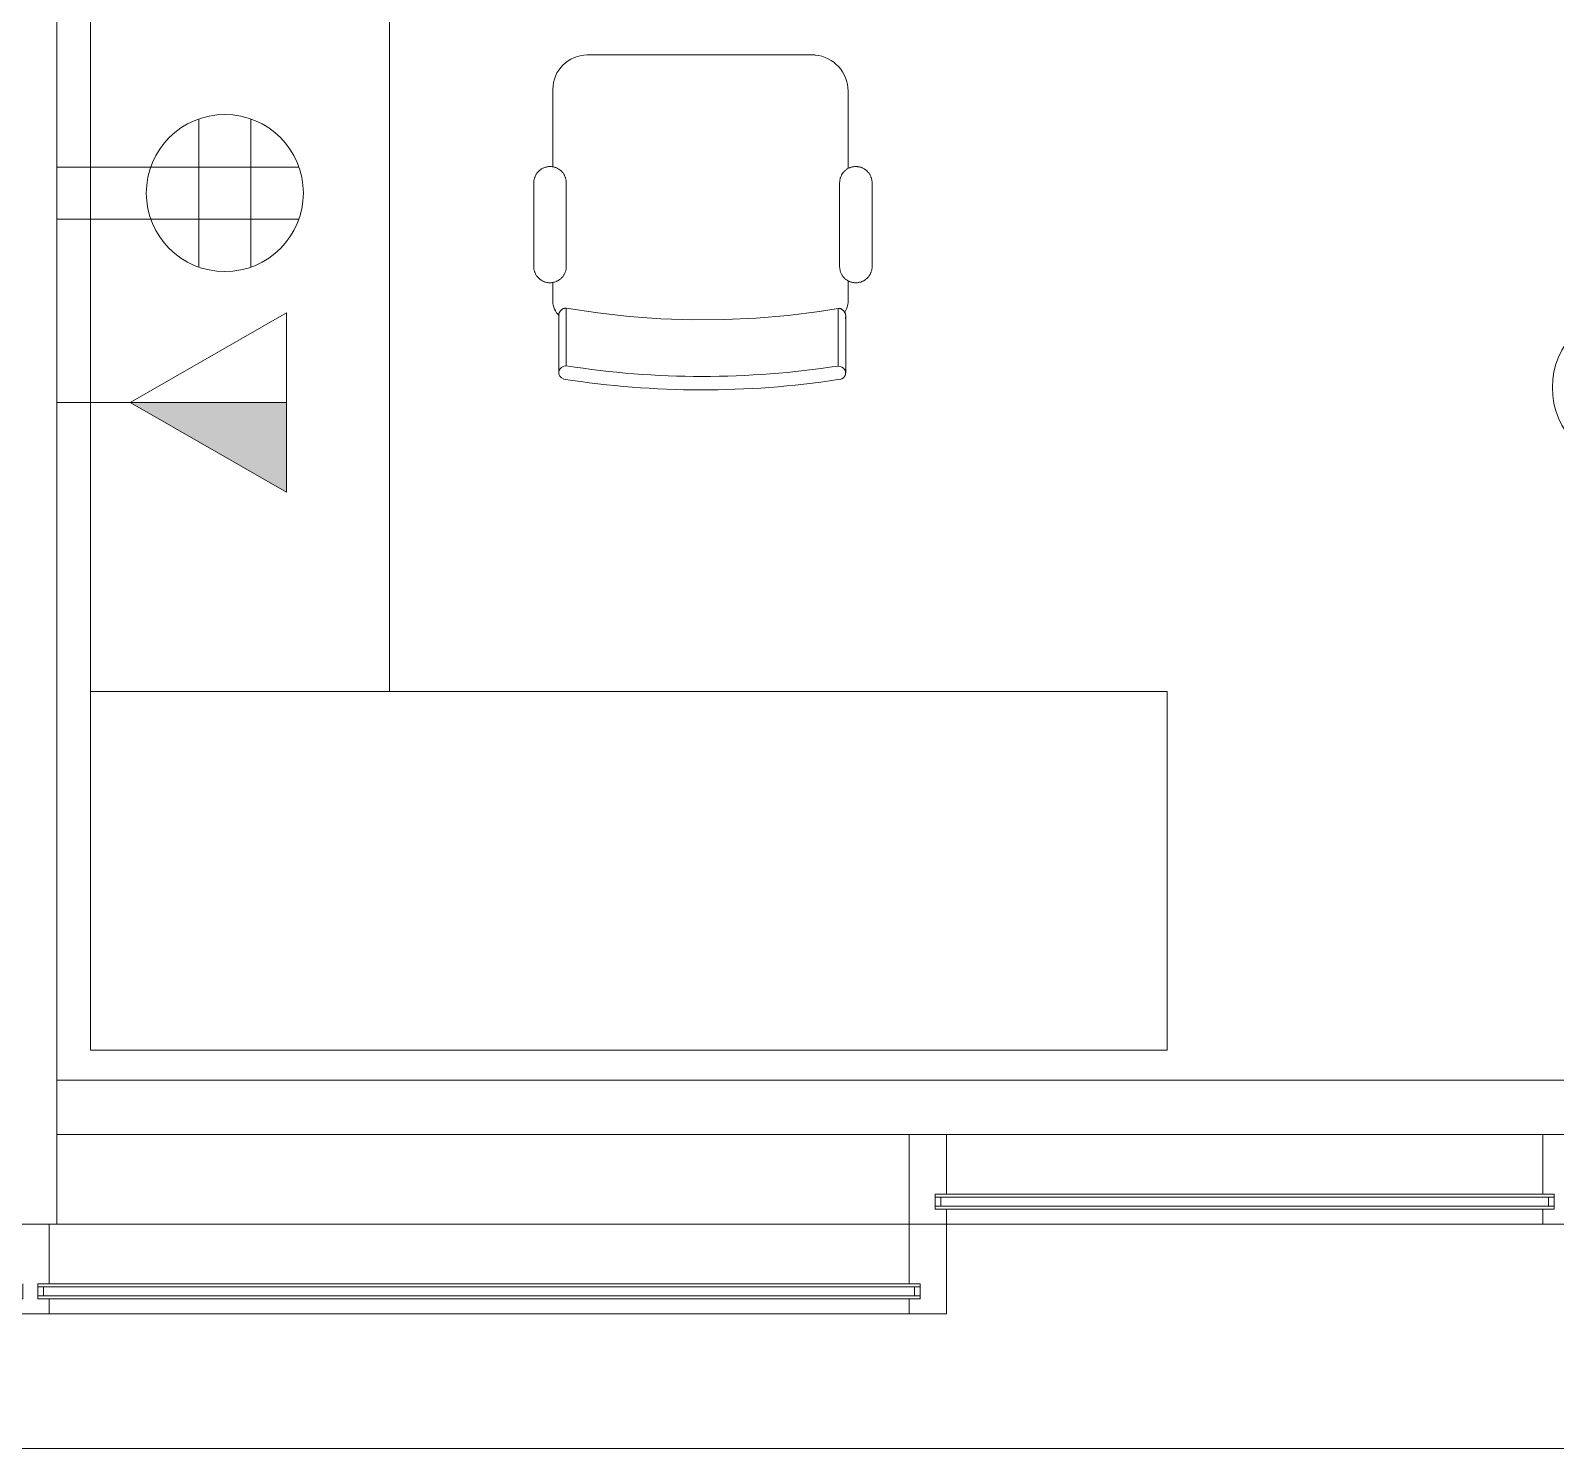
# Model space of a CAD drawing. Header units: inches. Extents: x 1 to 4637, y -664 to 702.
# Drawn here: x 1228 to 1330, y -663.6 to -568.8 of the extents above; entities that cross this region are included whole.
import ezdxf

# ---------------------------------------------------------------- set-up
doc = ezdxf.new("R2010")
doc.units = ezdxf.units.IN
doc.header["$MEASUREMENT"] = 0
for name, color, linetype, lineweight in [('A-ANNO-NOTE', 131, 'Continuous', 20), ('B-BASE', 7, 'Continuous', 9), ('I-FURN', 30, 'Continuous', 9), ('I-WALL', 2, 'Continuous', 9), ('NABCA_dwg', 8, 'Continuous', 9), ('NB-WIND-EXT', 7, 'Continuous', 9), ('NB-WIND-MULL', 7, 'Continuous', 9), ('NB-WIND-SILL', 7, 'Continuous', 9)]:
    doc.layers.add(name, color=color, linetype=linetype, lineweight=lineweight)

# ---------------------------------------------------------------- blocks, each defined once
blk = doc.blocks.new('Desk - Group 3 - No Side Chairs-V17-New Construction - Tel_Data_Elec Plan')
at = {"layer": 'I-FURN'}
for p, q in [((0, 0), (0, -48)), ((20, -48), (20, 0)), ((48.47, -5.45), (33.22, -5.45)), ((30.92, -7.75), (30.92, -12.93)), ((50.66, -13.04), (50.66, -7.86)), ((29.65, -13.99), (29.65, -19.6)), ((31.81, -19.6), (31.81, -13.99)), ((50.09, -13.99), (50.09, -19.6)), ((52.26, -19.6), (52.26, -13.99)), ((30.92, -20.66), (30.92, -21.91)), ((50.66, -21.91), (50.66, -20.54)), ((31.82, -22.37), (31.82, -26.24)), ((49.99, -26.25), (49.99, -22.39)), ((72, -48), (0, -48)), ((0, -48), (0, -72)), ((0, -48), (20, -48)), ((72, -72), (72, -48)), ((0, -72), (72, -72))]:
    blk.add_line(p, q, dxfattribs=at)
at = {"layer": 'I-FURN', "flags": 128}
for points in [[(31.81, -13.99), (31.81, -13.95), (31.81, -13.9), (31.81, -13.86), (31.8, -13.82), (31.79, -13.78), (31.78, -13.73), (31.77, -13.69), (31.76, -13.65), (31.74, -13.61), (31.73, -13.57), (31.71, -13.53), (31.69, -13.49), (31.67, -13.45), (31.65, -13.42), (31.63, -13.38), (31.6, -13.34), (31.57, -13.31), (31.55, -13.28), (31.52, -13.24), (31.49, -13.21), (31.45, -13.18), (31.42, -13.16), (31.39, -13.13), (31.35, -13.1), (31.32, -13.08), (31.28, -13.06), (31.24, -13.04), (31.2, -13.02), (31.16, -13), (31.12, -12.98), (31.08, -12.97), (31.04, -12.95), (31, -12.94), (30.96, -12.93), (30.92, -12.92), (30.87, -12.92), (30.83, -12.91), (30.79, -12.91), (30.74, -12.91), (30.7, -12.91), (30.66, -12.91), (30.61, -12.91), (30.57, -12.92), (30.53, -12.93), (30.49, -12.94), (30.44, -12.95), (30.4, -12.96), (30.36, -12.97), (30.32, -12.99), (30.28, -13.01), (30.24, -13.02), (30.2, -13.05), (30.17, -13.07), (30.13, -13.09), (30.1, -13.12), (30.06, -13.14), (30.03, -13.17), (30, -13.2), (29.96, -13.23), (29.93, -13.26), (29.91, -13.29), (29.88, -13.33), (29.85, -13.36), (29.83, -13.4), (29.8, -13.43), (29.78, -13.47), (29.76, -13.51), (29.74, -13.55), (29.73, -13.59), (29.71, -13.63), (29.7, -13.67), (29.69, -13.71), (29.68, -13.75), (29.67, -13.79), (29.66, -13.84), (29.66, -13.88), (29.65, -13.92), (29.65, -13.97), (29.65, -13.99)], [(52.26, -13.99), (52.26, -13.95), (52.26, -13.9), (52.25, -13.86), (52.25, -13.82), (52.24, -13.77), (52.23, -13.73), (52.22, -13.69), (52.21, -13.65), (52.19, -13.61), (52.18, -13.57), (52.16, -13.53), (52.14, -13.49), (52.12, -13.45), (52.1, -13.41), (52.07, -13.38), (52.05, -13.34), (52.02, -13.31), (51.99, -13.28), (51.96, -13.24), (51.93, -13.21), (51.9, -13.18), (51.87, -13.15), (51.83, -13.13), (51.8, -13.1), (51.76, -13.08), (51.73, -13.06), (51.69, -13.03), (51.65, -13.01), (51.61, -13), (51.57, -12.98), (51.53, -12.96), (51.49, -12.95), (51.45, -12.94), (51.4, -12.93), (51.36, -12.92), (51.32, -12.92), (51.28, -12.91), (51.23, -12.91), (51.19, -12.91), (51.15, -12.91), (51.1, -12.91), (51.06, -12.91), (51.02, -12.92), (50.97, -12.93), (50.93, -12.93), (50.89, -12.95), (50.85, -12.96), (50.81, -12.97), (50.77, -12.99), (50.73, -13), (50.69, -13.02), (50.65, -13.04), (50.61, -13.07), (50.58, -13.09), (50.54, -13.11), (50.51, -13.14), (50.47, -13.17), (50.44, -13.2), (50.41, -13.23), (50.38, -13.26), (50.35, -13.29), (50.32, -13.32), (50.3, -13.36), (50.27, -13.39), (50.25, -13.43), (50.23, -13.47), (50.21, -13.51), (50.19, -13.55), (50.17, -13.59), (50.16, -13.63), (50.14, -13.67), (50.13, -13.71), (50.12, -13.75), (50.11, -13.79), (50.1, -13.84), (50.1, -13.88), (50.1, -13.92), (50.09, -13.97), (50.09, -13.99)], [(29.65, -19.6), (29.65, -19.64), (29.65, -19.68), (29.66, -19.73), (29.66, -19.77), (29.67, -19.81), (29.68, -19.86), (29.69, -19.9), (29.7, -19.94), (29.72, -19.98), (29.74, -20.02), (29.75, -20.06), (29.77, -20.1), (29.79, -20.14), (29.82, -20.17), (29.84, -20.21), (29.86, -20.24), (29.89, -20.28), (29.92, -20.31), (29.95, -20.34), (29.98, -20.37), (30.01, -20.4), (30.04, -20.43), (30.08, -20.46), (30.11, -20.48), (30.15, -20.51), (30.18, -20.53), (30.22, -20.55), (30.26, -20.57), (30.3, -20.59), (30.34, -20.61), (30.38, -20.62), (30.42, -20.64), (30.46, -20.65), (30.51, -20.66), (30.55, -20.66), (30.59, -20.67), (30.63, -20.68), (30.68, -20.68), (30.72, -20.68), (30.76, -20.68), (30.81, -20.68), (30.85, -20.67), (30.89, -20.67), (30.94, -20.66), (30.98, -20.65), (31.02, -20.64), (31.06, -20.63), (31.1, -20.62), (31.14, -20.6), (31.18, -20.58), (31.22, -20.56), (31.26, -20.54), (31.3, -20.52), (31.33, -20.5), (31.37, -20.47), (31.4, -20.45), (31.44, -20.42), (31.47, -20.39), (31.5, -20.36), (31.53, -20.33), (31.56, -20.3), (31.59, -20.26), (31.61, -20.23), (31.64, -20.19), (31.66, -20.16), (31.68, -20.12), (31.7, -20.08), (31.72, -20.04), (31.74, -20), (31.75, -19.96), (31.77, -19.92), (31.78, -19.88), (31.79, -19.84), (31.8, -19.79), (31.8, -19.75), (31.81, -19.71), (31.81, -19.66), (31.81, -19.62), (31.81, -19.6)], [(50.09, -19.6), (50.09, -19.64), (50.1, -19.69), (50.1, -19.73), (50.11, -19.77), (50.12, -19.81), (50.12, -19.86), (50.14, -19.9), (50.15, -19.94), (50.16, -19.98), (50.18, -20.02), (50.2, -20.06), (50.22, -20.1), (50.24, -20.14), (50.26, -20.17), (50.28, -20.21), (50.31, -20.25), (50.33, -20.28), (50.36, -20.31), (50.39, -20.35), (50.42, -20.38), (50.45, -20.41), (50.49, -20.43), (50.52, -20.46), (50.56, -20.49), (50.59, -20.51), (50.63, -20.53), (50.67, -20.55), (50.71, -20.57), (50.74, -20.59), (50.78, -20.61), (50.83, -20.62), (50.87, -20.64), (50.91, -20.65), (50.95, -20.66), (50.99, -20.67), (51.04, -20.67), (51.08, -20.68), (51.12, -20.68), (51.17, -20.68), (51.21, -20.68), (51.25, -20.68), (51.3, -20.68), (51.34, -20.67), (51.38, -20.66), (51.42, -20.65), (51.47, -20.64), (51.51, -20.63), (51.55, -20.62), (51.59, -20.6), (51.63, -20.58), (51.67, -20.57), (51.71, -20.54), (51.74, -20.52), (51.78, -20.5), (51.82, -20.47), (51.85, -20.45), (51.88, -20.42), (51.92, -20.39), (51.95, -20.36), (51.98, -20.33), (52.01, -20.3), (52.03, -20.26), (52.06, -20.23), (52.08, -20.19), (52.11, -20.16), (52.13, -20.12), (52.15, -20.08), (52.17, -20.04), (52.18, -20), (52.2, -19.96), (52.21, -19.92), (52.22, -19.88), (52.24, -19.84), (52.24, -19.79), (52.25, -19.75), (52.26, -19.71), (52.26, -19.67), (52.26, -19.62), (52.26, -19.6)], [(31.31, -22.88), (31.31, -22.86), (31.31, -22.84), (31.32, -22.82), (31.32, -22.8), (31.32, -22.78), (31.33, -22.76), (31.33, -22.74), (31.34, -22.72), (31.35, -22.7), (31.35, -22.68), (31.36, -22.66), (31.37, -22.64), (31.38, -22.63), (31.39, -22.61), (31.4, -22.59), (31.41, -22.58), (31.43, -22.56), (31.44, -22.54), (31.45, -22.53), (31.47, -22.51), (31.48, -22.5), (31.5, -22.49), (31.51, -22.48), (31.53, -22.46), (31.55, -22.45), (31.56, -22.44), (31.58, -22.43), (31.6, -22.42), (31.62, -22.41), (31.64, -22.41), (31.66, -22.4), (31.67, -22.39), (31.69, -22.39), (31.71, -22.38), (31.73, -22.38), (31.75, -22.38), (31.77, -22.37), (31.79, -22.37), (31.81, -22.37), (31.82, -22.37)], [(31.82, -22.37), (33.92, -22.69), (36.03, -22.93), (38.15, -23.09), (40.27, -23.16), (42.39, -23.14), (44.51, -23.04), (46.63, -22.86), (48.74, -22.59), (49.99, -22.39)], [(49.99, -22.39), (50.01, -22.39), (50.03, -22.39), (50.05, -22.39), (50.07, -22.4), (50.09, -22.4), (50.11, -22.4), (50.13, -22.41), (50.15, -22.41), (50.17, -22.42), (50.19, -22.43), (50.21, -22.44), (50.22, -22.45), (50.24, -22.46), (50.26, -22.47), (50.28, -22.48), (50.29, -22.49), (50.31, -22.5), (50.32, -22.51), (50.34, -22.53), (50.35, -22.54), (50.37, -22.56), (50.38, -22.57), (50.39, -22.59), (50.41, -22.6), (50.42, -22.62), (50.43, -22.64), (50.44, -22.66), (50.45, -22.67), (50.46, -22.69), (50.46, -22.71), (50.47, -22.73), (50.48, -22.75), (50.48, -22.77), (50.49, -22.79), (50.49, -22.81), (50.49, -22.83), (50.5, -22.85), (50.5, -22.87), (50.5, -22.89), (50.5, -22.9)], [(31.31, -23.08), (31.31, -22.95), (31.31, -22.89), (31.31, -22.88)], [(31.31, -22.88), (31.31, -22.91), (31.31, -23), (31.31, -23.15), (31.31, -23.36), (31.31, -23.63), (31.31, -23.97), (31.31, -24.36), (31.31, -24.8), (31.31, -25.31), (31.31, -25.87), (31.31, -26.49), (31.31, -26.69)], [(50.5, -26.71), (50.5, -26.07), (50.5, -25.49), (50.5, -24.97), (50.5, -24.5), (50.5, -24.1), (50.5, -23.75), (50.5, -23.46), (50.5, -23.23), (50.5, -23.06), (50.5, -22.95), (50.5, -22.9), (50.5, -22.9)], [(50.5, -22.9), (50.5, -22.93), (50.5, -23.02), (50.5, -23.1)]]:
    blk.add_lwpolyline(points, dxfattribs=at)
at = {"layer": 'I-FURN'}
for centre, radius, start, end in [((33.22, -7.75), 2.3, 90, 180), ((48.24, -7.86), 2.42, 0, 84.6807), ((32.24, -21.91), 1.32, 180, 227.8127), ((49.34, -21.91), 1.32, 324.2773, 0)]:
    blk.add_arc(centre, radius, start, end, dxfattribs=at)
for centre, major_axis, ratio, start_param, end_param in [((31.82, -23.08), (0.507, 0), 0.99468, 3.097536, 3.287158), ((49.99, -23.1), (0.507, 0), 0.99468, 0, 0.261799), ((31.82, -26.69), (-0.507, 0), 0.899459, 4.712389, 7.511412), ((40.95, 20.81), (53.09, 0), 0.899459, 4.539475, 4.883411), ((49.99, -26.71), (-0.507, 0), 0.899459, 1.570796, 4.712389), ((40.95, 20.81), (54.09, 0), 0.899459, 4.539505, 4.880219)]:
    blk.add_ellipse(centre, major_axis=major_axis, ratio=ratio, start_param=start_param, end_param=end_param, dxfattribs=at)
blk = doc.blocks.new('NABCA_dwg_MA-2900-8th-120718_dwg-2391440-New Construction - Test Fit Plan-2421454-New Construction - Tel_Data_Elec Plan')
at = {"layer": 'B-BASE', "flags": 128}
blk.add_lwpolyline([(-5935.21, -3896.6), (-5935.21, -3904.1), (-8374.21, -3904.1), (-8374.21, -2881.08), (-8378.21, -2881.08), (-8378.21, -2538.1), (-5818.21, -2538.1), (-5818.21, -2548.1)], dxfattribs=at)
at = {"layer": 'NB-WIND-EXT'}
for p, q in [((-8112.71, -3887.3), (-8071.34, -3887.3)), ((-8112.34, -3887.3), (-8112.34, -3887.9)), ((-8111.96, -3887.1), (-8071.34, -3887.1)), ((-8071.71, -3887.9), (-8071.71, -3887.3)), ((-8112.71, -3887.9), (-8071.34, -3887.9)), ((-8111.96, -3888.1), (-8071.34, -3888.1)), ((-8172.71, -3893.1), (-8114.46, -3893.1)), ((-8172.71, -3893.3), (-8113.71, -3893.3)), ((-8172.71, -3893.9), (-8113.71, -3893.9)), ((-8172.34, -3893.3), (-8172.34, -3893.9)), ((-8114.09, -3893.3), (-8114.09, -3893.9)), ((-8172.71, -3894.1), (-8114.46, -3894.1))]:
    blk.add_line(p, q, dxfattribs=at)
at = {"layer": 'NB-WIND-MULL', "flags": 128}
for points in [[(-8114.46, -3883.1), (-8114.46, -3889.1), (-8111.96, -3889.1), (-8111.96, -3888.1), (-8112.71, -3888.1), (-8112.71, -3887.1), (-8111.96, -3887.1), (-8111.96, -3883.1)], [(-8173.71, -3893.1), (-8173.71, -3894.1), (-8174.46, -3894.1), (-8174.46, -3895.1), (-8171.96, -3895.1), (-8171.96, -3894.1), (-8172.71, -3894.1), (-8172.71, -3893.1), (-8171.96, -3893.1), (-8171.96, -3889.1)]]:
    blk.add_lwpolyline(points, dxfattribs=at)
for points in [[(-8072.09, -3889.1), (-8072.09, -3888.1), (-8071.34, -3888.1), (-8071.34, -3887.1), (-8072.09, -3887.1), (-8072.09, -3883.1), (-8069.59, -3883.1), (-8069.59, -3889.1)], [(-8114.46, -3895.1), (-8114.46, -3894.1), (-8113.71, -3894.1), (-8113.71, -3893.1), (-8114.46, -3893.1), (-8114.46, -3889.1), (-8111.96, -3889.1), (-8111.96, -3895.1)]]:
    blk.add_lwpolyline(points, close=True, dxfattribs=at)
at = {"layer": 'NB-WIND-SILL'}
for p, q in [((-8171.46, -3883.1), (-8069.59, -3883.1)), ((-8171.46, -3889.1), (-8114.46, -3889.1)), ((-8111.96, -3889.1), (-8072.09, -3889.1)), ((-8171.97, -3895.1), (-8114.46, -3895.1))]:
    blk.add_line(p, q, dxfattribs=at)
at = {"layer": 'NB-WIND-SILL', "flags": 128}
blk.add_lwpolyline([(-8069.59, -3879.98), (-8069.59, -3879.48), (-8171.46, -3879.48)], dxfattribs=at)
blk = doc.blocks.new('NABCA_dwg-2391440-New Construction - Tel_Data_Elec Plan')
blk.add_blockref('NABCA_dwg_MA-2900-8th-120718_dwg-2391440-New Construction - Test Fit Plan-2421454-New Construction - Tel_Data_Elec Plan', (10102.48, 3240.5))

msp = doc.modelspace()

# ---------------------------------------------------------------- hatches: boundary and pattern name
at = {"layer": 'A-ANNO-NOTE', "lineweight": 9}
msp.add_hatch(color=256, dxfattribs=at).paths.add_polyline_path([(1245.16, -599.67), (1245.16, -593.67), (1234.7, -593.67), (1237.07, -595.02)], flags=0)

# ---------------------------------------------------------------- linework, layer by layer
at = {"layer": 'A-ANNO-NOTE'}
for p, q in [((1239.29, -584.61), (1239.29, -574.71)), ((1242.77, -584.61), (1242.77, -574.71)), ((1229.79, -577.92), (1245.98, -577.92)), ((1229.79, -581.4), (1245.98, -581.4)), ((1234.7, -593.67), (1245.16, -587.67)), ((1245.16, -599.67), (1245.16, -587.67)), ((1229.79, -593.67), (1245.16, -593.67)), ((1245.16, -593.67), (1234.7, -593.67)), ((1234.7, -593.67), (1245.16, -599.67)), ((1234.7, -593.67), (1245.16, -599.67)), ((1245.16, -599.67), (1245.16, -593.67))]:
    msp.add_line(p, q, dxfattribs=at)
for centre in [(1241.03, -579.66), (1335.04, -592.67)]:
    msp.add_circle(centre, 5.25, dxfattribs=at)
at = {"layer": 'I-WALL', "color": 250, "lineweight": 20}
for p, q in [((1229.79, -648.6), (1229.79, -494.73)), ((1226.29, -648.6), (1229.79, -648.6))]:
    msp.add_line(p, q, dxfattribs=at)

# ---------------------------------------------------------------- block references
at = {"layer": 'I-FURN'}
msp.add_blockref('Desk - Group 3 - No Side Chairs-V17-New Construction - Tel_Data_Elec Plan', (1232.04, -564.98), dxfattribs=at)
at = {"layer": 'NABCA_dwg', "color": 7}
msp.add_blockref('NABCA_dwg-2391440-New Construction - Tel_Data_Elec Plan', (-701.24, 0), dxfattribs=at)

doc.saveas('drawing.dxf')
